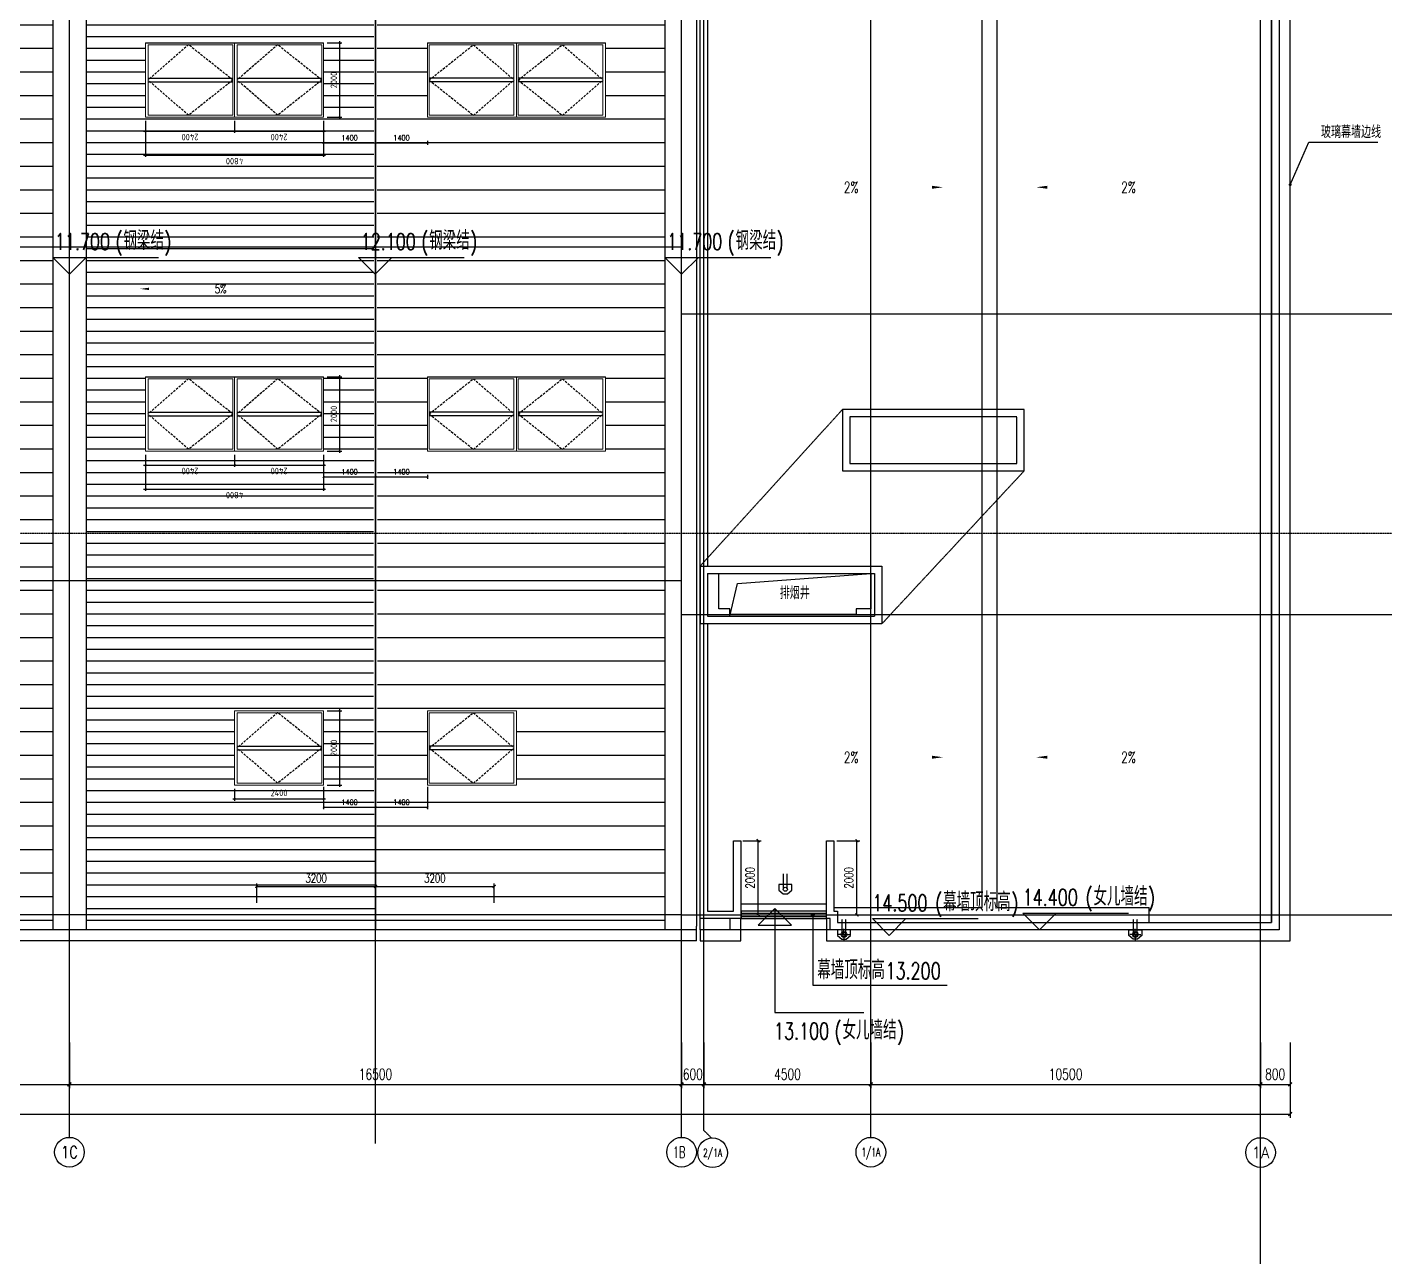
# Model space of a CAD drawing. Extents: x -954573 to 446329, y 489853 to 1226784.
# Drawn here: x 337907 to 374498, y 732606 to 765745 of the extents above; entities that cross this region are included whole.
import ezdxf
from ezdxf.enums import TextEntityAlignment as Align

# ---------------------------------------------------------------- set-up
doc = ezdxf.new("R2010")
doc.units = 0
doc.header["$LTSCALE"] = 10
doc.header["$MEASUREMENT"] = 0
for name, pattern in [('10平面$0$DOTE', [2.42, 2, -0.2, 0.02, -0.2]), ('10平面$0$HIDDEN', [9.525, 6.35, -3.175]), ('10平面$1$DASH', [0.35, 0.25, -0.1])]:
    doc.linetypes.add(name, pattern=pattern)
doc.layers.get('Defpoints').update_dxf_attribs({"color": 210})
for name, color, linetype in [('10平面$0$99平面图例外参|99平面图例外参|99平面图例外参|A-STAIR', 150, 'Continuous'), ('10平面$0$A-AXIS-D', 8, 'Continuous'), ('10平面$0$A-AXIS-DOTE', 8, '10平面$0$DOTE'), ('10平面$0$A-AXIS-DP', 8, 'Continuous'), ('10平面$0$A-AXIS-SYMB', 8, 'Continuous'), ('10平面$0$A-DRAIN', 8, 'Continuous'), ('10平面$0$A-HATCH-2', 8, 'Continuous'), ('10平面$0$A-LIN-V', 8, 'Continuous'), ('10平面$0$A-SFCE', 8, 'Continuous'), ('10平面$0$A-WINDOW', 8, 'Continuous'), ('10平面$0$A-防火门窗', 1, 'Continuous'), ('10平面$0$AS-WALL', 8, 'Continuous'), ('10平面$0$AS-结构边线层', 8, 'Continuous'), ('10平面$0$DIM_SYMB', 8, 'Continuous'), ('10平面$0$PUB_TEXT', 8, 'Continuous'), ('10平面$0$参考线', 8, 'Continuous'), ('10平面$0$外框', 1, '10平面$0$HIDDEN'), ('A-LIN-V', 9, 'Continuous')]:
    doc.layers.add(name, color=color, linetype=linetype)
doc.layers.add('10平面$0$成型线', color=3, linetype='Continuous', lineweight=18)
doc.styles.add('10平面$0$_TCH_AXIS', font='COMPLEX', dxfattribs={"bigfont": 'GBCBIG'})
doc.styles.add('10平面$0$_TCH_DIM', font='SIMPLEX', dxfattribs={"bigfont": 'GBCBIG'})
doc.styles.add('10平面$0$_TCH_DIM_T3', font='SIMPLEX', dxfattribs={"width": 0.705882, "bigfont": 'GBCBIG'})
doc.styles.add('10平面$0$A-STANDARD', font='SIMPLEX', dxfattribs={"bigfont": 'GBCBIG'})
doc.styles.add('10平面$0$Standard', font='gbenor.shx', dxfattribs={"bigfont": 'gbcbig.shx'})
doc.dimstyles.new('10平面$0$50', dxfattribs={"dimscale": 50, "dimtxt": 3.5, "dimasz": 1, "dimexe": 1, "dimexo": 2, "dimgap": 1.5, "dimtad": 1, "dimdec": 0, "dimzin": 12, "dimdsep": 46, "dimtxsty": '10平面$0$Standard', "dimblk": '10平面$0$_ArchTick', "dimcen": 0.1, "dimdle": 1, "dimclrd": 3, "dimclre": 3, "dimclrt": 7, "dimadec": 0, "dimazin": 0, "dimtfac": 1, "dimtdec": 0, "dimtix": 1, "dimtmove": 2, "dimatfit": 3, "dimfxl": 0, "dimtolj": 1, "dimtzin": 0, "dimarcsym": 0})
doc.dimstyles.new('10平面$0$_TCH_ARCH&&100', dxfattribs={"dimtxt": 297.5, "dimasz": 100, "dimexe": 100, "dimexo": 100, "dimgap": 126.25, "dimtad": 1, "dimdec": 0, "dimzin": 0, "dimdsep": 46, "dimtxsty": '10平面$0$_TCH_DIM_T3', "dimblk": '10平面$0$_ArchTick', "dimcen": 0.09, "dimclrt": 7, "dimazin": 2, "dimtfac": 1, "dimtdec": 0, "dimtix": 1, "dimtmove": 2, "dimatfit": 3, "dimfxl": 0, "dimtolj": 1, "dimtzin": 0, "dimarcsym": 0})
doc.dimstyles.new('10平面$0$_TCH_ARCH&&50', dxfattribs={"dimtxt": 148.75, "dimasz": 50, "dimexe": 50, "dimexo": 50, "dimgap": 63.125, "dimtad": 1, "dimdec": 0, "dimzin": 0, "dimdsep": 46, "dimtxsty": '10平面$0$_TCH_DIM_T3', "dimblk": '10平面$0$_ArchTick', "dimcen": 0.09, "dimclrt": 7, "dimazin": 2, "dimtfac": 1, "dimtdec": 0, "dimtix": 1, "dimtmove": 2, "dimatfit": 3, "dimfxl": 0, "dimtolj": 1, "dimtzin": 0, "dimarcsym": 0})
doc.dimstyles.new('10平面$0$_TCH_ARCH&&80', dxfattribs={"dimtxt": 238, "dimasz": 80, "dimexe": 80, "dimexo": 80, "dimgap": 101, "dimtad": 1, "dimdec": 0, "dimzin": 0, "dimdsep": 46, "dimtxsty": '10平面$0$_TCH_DIM_T3', "dimblk": '10平面$0$_ArchTick', "dimcen": 0.09, "dimclrt": 7, "dimazin": 2, "dimtfac": 1, "dimtdec": 0, "dimtix": 1, "dimtmove": 2, "dimatfit": 3, "dimfxl": 0, "dimtolj": 1, "dimtzin": 0, "dimarcsym": 0})
pattern_1 = [(180, (-500100, 0), (-6e-14, -635), [])]

# ---------------------------------------------------------------- blocks, each defined once
blk = doc.blocks.new('10平面$0$w43243')
at = {"layer": '10平面$0$A-AXIS-SYMB'}
for p, q in [((289546, 754300), (289096, 754750)), ((289096, 754750), (291946, 754750)), ((289546, 754300), (289996, 754750))]:
    blk.add_line(p, q, dxfattribs=at)
at = {"layer": '10平面$0$PUB_TEXT', "style": '10平面$0$_TCH_DIM', "width": 0.705882}
for s, height, p in [('11.700', 446.2, (289155, 754950)), ('(', 446, (290790, 754950)), (')', 446, (292106, 754950))]:
    blk.add_text(s, height=height, dxfattribs=at).set_placement(p)
at = {"layer": '10平面$0$PUB_TEXT', "style": '10平面$0$_TCH_DIM'}
blk.add_text('钢梁结', height=506.4, dxfattribs=at).set_placement((291000, 754950))
blk = doc.blocks.new('10平面$0$w4324333')
at = {"layer": '10平面$0$A-AXIS-SYMB'}
for p, q in [((297787, 754300), (297337, 754750)), ((297337, 754750), (300187, 754750)), ((297787, 754300), (298237, 754750))]:
    blk.add_line(p, q, dxfattribs=at)
at = {"layer": '10平面$0$PUB_TEXT', "style": '10平面$0$_TCH_DIM', "width": 0.705882}
for s, height, p in [('12.100', 446.2, (297397, 754950)), ('(', 446, (299032, 754950)), (')', 446, (300347, 754950))]:
    blk.add_text(s, height=height, dxfattribs=at).set_placement(p)
at = {"layer": '10平面$0$PUB_TEXT', "style": '10平面$0$_TCH_DIM'}
blk.add_text('钢梁结', height=506.4, dxfattribs=at).set_placement((299242, 754950))
blk = doc.blocks.new('10平面$0$_ArchTick')
at = {"color": 0, "linetype": 'ByBlock', "const_width": 0.4}
blk.add_lwpolyline([(-0.5, -0.5), (0.5, 0.5)], dxfattribs=at)
blk = doc.blocks.new('*D3237')
at = {"layer": '10平面$0$A-AXIS-DP', "color": 0, "lineweight": -2}
for p, q in [((-140374, 743820), (-139750, 743820)), ((-139830, 741820), (-139830, 743820)), ((-140374, 741820), (-139750, 741820))]:
    blk.add_line(p, q, dxfattribs=at)
at = {"layer": 'Defpoints', "color": 0}
for p in [(-140454, 743820), (-139830, 743820), (-140454, 741820)]:
    blk.add_point(p, dxfattribs=at)
at = {"layer": '10平面$0$A-AXIS-DP', "color": 0, "lineweight": -2, "xscale": 80, "yscale": 80, "zscale": 80}
for p, rotation in [((-139830, 743820), 90), ((-139830, 741820), 270)]:
    blk.add_blockref('10平面$0$_ArchTick', p, dxfattribs=dict(at, rotation=rotation))
at = {"layer": '10平面$0$A-AXIS-DP', "color": 7, "insert": (-140050, 742820), "char_height": 238, "attachment_point": 5, "rotation": 90, "style": '10平面$0$_TCH_DIM_T3'}
blk.add_mtext('\\A1;2000', dxfattribs=at)
blk = doc.blocks.new('*D3238')
at = {"layer": '10平面$0$A-AXIS-DP', "color": 0, "lineweight": -2}
for p, q in [((-142904, 743820), (-142410, 743820)), ((-142490, 741820), (-142490, 743820)), ((-142904, 741820), (-142410, 741820))]:
    blk.add_line(p, q, dxfattribs=at)
at = {"layer": 'Defpoints', "color": 0}
for p in [(-142984, 743820), (-142490, 743820), (-142984, 741820)]:
    blk.add_point(p, dxfattribs=at)
at = {"layer": '10平面$0$A-AXIS-DP', "color": 0, "lineweight": -2, "xscale": 80, "yscale": 80, "zscale": 80}
for p, rotation in [((-142490, 743820), 90), ((-142490, 741820), 270)]:
    blk.add_blockref('10平面$0$_ArchTick', p, dxfattribs=dict(at, rotation=rotation))
at = {"layer": '10平面$0$A-AXIS-DP', "color": 7, "insert": (-142710, 742820), "char_height": 238, "attachment_point": 5, "rotation": 90, "style": '10平面$0$_TCH_DIM_T3'}
blk.add_mtext('\\A1;2000', dxfattribs=at)
blk = doc.blocks.new('10平面$0$43243')
at = {"layer": '10平面$0$AS-结构边线层'}
for points in [[(371646, 818320), (371646, 782920), (371346, 782920), (371346, 774520), (371646, 774520), (371646, 741420), (359546, 741420), (359546, 741720), (359446, 741720), (359446, 741920), (357146, 741920), (357146, 741720), (356846, 741720), (356846, 741420), (356046, 741420), (356046, 741420), (356046, 832020)], [(356846, 749870), (357050, 750750), (360646, 751020)]]:
    blk.add_lwpolyline(points, dxfattribs=at)
blk.add_lwpolyline([(356546, 751020), (360646, 751020), (360646, 750070), (360646, 750070), (360246, 750070), (360246, 749920), (356846, 749920), (356846, 750070), (356546, 750070), (356546, 750070)], close=True, dxfattribs=at)
blk = doc.blocks.new('*D3461')
at = {"layer": 'Defpoints', "color": 3, "lineweight": -2}
for p, q in [((105313, -25069), (105313, -25459)), ((107313, -25069), (107313, -25459)), ((105263, -25409), (107363, -25409))]:
    blk.add_line(p, q, dxfattribs=at)
at = {"layer": 'Defpoints', "color": 0}
for p in [(105313, -24969), (107313, -24969), (107313, -25409)]:
    blk.add_point(p, dxfattribs=at)
at = {"layer": 'Defpoints', "color": 3, "lineweight": -2, "xscale": 50, "yscale": 50, "zscale": 50, "rotation": 180}
blk.add_blockref('10平面$0$_ArchTick', (105313, -25409), dxfattribs=at)
at = {"layer": 'Defpoints', "color": 3, "lineweight": -2, "xscale": 50, "yscale": 50, "zscale": 50}
blk.add_blockref('10平面$0$_ArchTick', (107313, -25409), dxfattribs=at)
at = {"layer": 'Defpoints', "color": 7, "insert": (106313, -25246), "char_height": 175, "attachment_point": 5, "style": '10平面$0$Standard'}
blk.add_mtext('\\A1;2000', dxfattribs=at)
blk = doc.blocks.new('*D3462')
at = {"layer": 'Defpoints', "color": 3, "lineweight": -2}
for p, q in [((105213, -22569), (104888, -22569)), ((104938, -22519), (104938, -25019)), ((105213, -24969), (104888, -24969))]:
    blk.add_line(p, q, dxfattribs=at)
at = {"layer": 'Defpoints', "color": 0}
for p in [(105313, -22569), (104938, -24969), (105313, -24969)]:
    blk.add_point(p, dxfattribs=at)
at = {"layer": 'Defpoints', "color": 3, "lineweight": -2, "xscale": 50, "yscale": 50, "zscale": 50}
for p, rotation in [((104938, -22569), 90), ((104938, -24969), 270)]:
    blk.add_blockref('10平面$0$_ArchTick', p, dxfattribs=dict(at, rotation=rotation))
at = {"layer": 'Defpoints', "color": 7, "insert": (104776, -23769), "char_height": 175, "attachment_point": 5, "rotation": 90, "style": '10平面$0$Standard'}
blk.add_mtext('\\A1;2400', dxfattribs=at)
blk = doc.blocks.new('*D3463')
at = {"layer": 'Defpoints', "color": 3, "lineweight": -2}
for p, q in [((104290, -20119), (104290, -25019)), ((105213, -20169), (104240, -20169)), ((105213, -24969), (104240, -24969))]:
    blk.add_line(p, q, dxfattribs=at)
at = {"layer": 'Defpoints', "color": 0}
for p in [(105313, -20169), (104290, -24969), (105313, -24969)]:
    blk.add_point(p, dxfattribs=at)
at = {"layer": 'Defpoints', "color": 3, "lineweight": -2, "xscale": 50, "yscale": 50, "zscale": 50}
for p, rotation in [((104290, -20169), 90), ((104290, -24969), 270)]:
    blk.add_blockref('10平面$0$_ArchTick', p, dxfattribs=dict(at, rotation=rotation))
at = {"layer": 'Defpoints', "color": 7, "insert": (104128, -22569), "char_height": 175, "attachment_point": 5, "rotation": 90, "style": '10平面$0$Standard'}
blk.add_mtext('\\A1;4800', dxfattribs=at)
blk = doc.blocks.new('*D3464')
at = {"layer": 'Defpoints', "color": 3, "lineweight": -2}
for p, q in [((104938, -20119), (104938, -22619)), ((105213, -20169), (104888, -20169)), ((105213, -22569), (104888, -22569))]:
    blk.add_line(p, q, dxfattribs=at)
at = {"layer": 'Defpoints', "color": 0}
for p in [(105313, -20169), (104938, -22569), (105313, -22569)]:
    blk.add_point(p, dxfattribs=at)
at = {"layer": 'Defpoints', "color": 3, "lineweight": -2, "xscale": 50, "yscale": 50, "zscale": 50}
for p, rotation in [((104938, -20169), 90), ((104938, -22569), 270)]:
    blk.add_blockref('10平面$0$_ArchTick', p, dxfattribs=dict(at, rotation=rotation))
at = {"layer": 'Defpoints', "color": 7, "insert": (104776, -21369), "char_height": 175, "attachment_point": 5, "rotation": 90, "style": '10平面$0$Standard'}
blk.add_mtext('\\A1;2400', dxfattribs=at)
blk = doc.blocks.new('*D3469')
at = {"layer": '10平面$0$A-WINDOW', "color": 0, "lineweight": -2}
for p, q in [((368233, 714320), (368340, 714320)), ((368290, 712920), (368290, 714320)), ((368233, 712920), (368340, 712920))]:
    blk.add_line(p, q, dxfattribs=at)
at = {"layer": 'Defpoints', "color": 0}
for p in [(368183, 714320), (368290, 714320), (368183, 712920)]:
    blk.add_point(p, dxfattribs=at)
at = {"layer": '10平面$0$A-WINDOW', "color": 0, "lineweight": -2, "xscale": 50, "yscale": 50, "zscale": 50}
for p, rotation in [((368290, 714320), 90), ((368290, 712920), 270)]:
    blk.add_blockref('10平面$0$_ArchTick', p, dxfattribs=dict(at, rotation=rotation))
at = {"layer": '10平面$0$A-WINDOW', "color": 7, "insert": (368153, 713620), "char_height": 148.8, "attachment_point": 5, "rotation": 90, "style": '10平面$0$_TCH_DIM_T3'}
blk.add_mtext('\\A1;1400', dxfattribs=at)
blk = doc.blocks.new('*D3470')
at = {"layer": '10平面$0$A-WINDOW', "color": 0, "lineweight": -2}
for p, q in [((368233, 715720), (368340, 715720)), ((368290, 714320), (368290, 715720)), ((368233, 714320), (368340, 714320))]:
    blk.add_line(p, q, dxfattribs=at)
at = {"layer": 'Defpoints', "color": 0}
for p in [(368183, 715720), (368290, 715720), (368183, 714320)]:
    blk.add_point(p, dxfattribs=at)
at = {"layer": '10平面$0$A-WINDOW', "color": 0, "lineweight": -2, "xscale": 50, "yscale": 50, "zscale": 50}
for p, rotation in [((368290, 715720), 90), ((368290, 714320), 270)]:
    blk.add_blockref('10平面$0$_ArchTick', p, dxfattribs=dict(at, rotation=rotation))
at = {"layer": '10平面$0$A-WINDOW', "color": 7, "insert": (368153, 715020), "char_height": 148.8, "attachment_point": 5, "rotation": 90, "style": '10平面$0$_TCH_DIM_T3'}
blk.add_mtext('\\A1;1400', dxfattribs=at)
blk = doc.blocks.new('*D3466')
at = {"layer": 'Defpoints', "color": 3, "lineweight": -2}
for p, q in [((279996, 747320), (280385, 747320)), ((280335, 745270), (280335, 747370)), ((279996, 745320), (280385, 745320))]:
    blk.add_line(p, q, dxfattribs=at)
at = {"layer": 'Defpoints', "color": 0}
for p in [(279896, 747320), (280335, 747320), (279896, 745320)]:
    blk.add_point(p, dxfattribs=at)
at = {"layer": 'Defpoints', "color": 3, "lineweight": -2, "xscale": 50, "yscale": 50, "zscale": 50}
for p, rotation in [((280335, 747320), 90), ((280335, 745320), 270)]:
    blk.add_blockref('10平面$0$_ArchTick', p, dxfattribs=dict(at, rotation=rotation))
at = {"layer": 'Defpoints', "color": 7, "insert": (280173, 746320), "char_height": 175, "attachment_point": 5, "rotation": 90, "style": '10平面$0$Standard'}
blk.add_mtext('\\A1;2000', dxfattribs=at)
blk = doc.blocks.new('*D3467')
at = {"layer": 'Defpoints', "color": 3, "lineweight": -2}
for p, q in [((277496, 745220), (277496, 744895)), ((279896, 745220), (279896, 744895)), ((277446, 744945), (279946, 744945))]:
    blk.add_line(p, q, dxfattribs=at)
at = {"layer": 'Defpoints', "color": 0}
for p in [(277496, 745320), (279896, 745320), (279896, 744945)]:
    blk.add_point(p, dxfattribs=at)
at = {"layer": 'Defpoints', "color": 3, "lineweight": -2, "xscale": 50, "yscale": 50, "zscale": 50, "rotation": 180}
blk.add_blockref('10平面$0$_ArchTick', (277496, 744945), dxfattribs=at)
at = {"layer": 'Defpoints', "color": 3, "lineweight": -2, "xscale": 50, "yscale": 50, "zscale": 50}
blk.add_blockref('10平面$0$_ArchTick', (279896, 744945), dxfattribs=at)
at = {"layer": 'Defpoints', "color": 7, "insert": (278696, 745108), "char_height": 175, "attachment_point": 5, "style": '10平面$0$Standard'}
blk.add_mtext('\\A1;2400', dxfattribs=at)
blk = doc.blocks.new('*D3473')
at = {"layer": '10平面$0$A-WINDOW', "color": 0, "lineweight": -2}
for p, q in [((296396, 826270), (296396, 825670)), ((297796, 826270), (297796, 825670)), ((296396, 825720), (297796, 825720))]:
    blk.add_line(p, q, dxfattribs=at)
at = {"layer": 'Defpoints', "color": 0}
for p in [(296396, 826320), (297796, 826320), (297796, 825720)]:
    blk.add_point(p, dxfattribs=at)
at = {"layer": '10平面$0$A-WINDOW', "color": 0, "lineweight": -2, "xscale": 50, "yscale": 50, "zscale": 50, "rotation": 180}
blk.add_blockref('10平面$0$_ArchTick', (296396, 825720), dxfattribs=at)
at = {"layer": '10平面$0$A-WINDOW', "color": 0, "lineweight": -2, "xscale": 50, "yscale": 50, "zscale": 50}
blk.add_blockref('10平面$0$_ArchTick', (297796, 825720), dxfattribs=at)
at = {"layer": '10平面$0$A-WINDOW', "color": 7, "insert": (297096, 825858), "char_height": 148.8, "attachment_point": 5, "style": '10平面$0$_TCH_DIM_T3'}
blk.add_mtext('\\A1;1400', dxfattribs=at)
blk = doc.blocks.new('*D3474')
at = {"layer": '10平面$0$A-WINDOW', "color": 0, "lineweight": -2}
for p, q in [((297796, 826270), (297796, 825670)), ((299196, 826270), (299196, 825670)), ((297796, 825720), (299196, 825720))]:
    blk.add_line(p, q, dxfattribs=at)
at = {"layer": 'Defpoints', "color": 0}
for p in [(297796, 826320), (299196, 826320), (299196, 825720)]:
    blk.add_point(p, dxfattribs=at)
at = {"layer": '10平面$0$A-WINDOW', "color": 0, "lineweight": -2, "xscale": 50, "yscale": 50, "zscale": 50, "rotation": 180}
blk.add_blockref('10平面$0$_ArchTick', (297796, 825720), dxfattribs=at)
at = {"layer": '10平面$0$A-WINDOW', "color": 0, "lineweight": -2, "xscale": 50, "yscale": 50, "zscale": 50}
blk.add_blockref('10平面$0$_ArchTick', (299196, 825720), dxfattribs=at)
at = {"layer": '10平面$0$A-WINDOW', "color": 7, "insert": (298496, 825858), "char_height": 148.8, "attachment_point": 5, "style": '10平面$0$_TCH_DIM_T3'}
blk.add_mtext('\\A1;1400', dxfattribs=at)
blk = doc.blocks.new('*D3055')
at = {"layer": '10平面$0$A-AXIS-D', "color": 0, "lineweight": -2}
for p, q in [((43282, -66440), (43282, -67667)), ((59782, -66440), (59782, -67667)), ((43282, -67567), (59782, -67567))]:
    blk.add_line(p, q, dxfattribs=at)
at = {"layer": 'Defpoints', "color": 0}
for p in [(43282, -66340), (59782, -66340), (59782, -67567)]:
    blk.add_point(p, dxfattribs=at)
at = {"layer": '10平面$0$A-AXIS-D', "color": 0, "lineweight": -2, "xscale": 100, "yscale": 100, "zscale": 100, "rotation": 180}
blk.add_blockref('10平面$0$_ArchTick', (43282, -67567), dxfattribs=at)
at = {"layer": '10平面$0$A-AXIS-D', "color": 0, "lineweight": -2, "xscale": 100, "yscale": 100, "zscale": 100}
blk.add_blockref('10平面$0$_ArchTick', (59782, -67567), dxfattribs=at)
at = {"layer": '10平面$0$A-AXIS-D', "color": 7, "insert": (51532, -67292), "char_height": 297.5, "attachment_point": 5, "style": '10平面$0$_TCH_DIM_T3'}
blk.add_mtext('\\A1;16500', dxfattribs=at)
blk = doc.blocks.new('*D3056')
at = {"layer": '10平面$0$A-AXIS-D', "color": 0, "lineweight": -2}
for p, q in [((59782, -66440), (59782, -67667)), ((76282, -66440), (76282, -67667)), ((59782, -67567), (76282, -67567))]:
    blk.add_line(p, q, dxfattribs=at)
at = {"layer": 'Defpoints', "color": 0}
for p in [(59782, -66340), (76282, -66340), (76282, -67567)]:
    blk.add_point(p, dxfattribs=at)
at = {"layer": '10平面$0$A-AXIS-D', "color": 0, "lineweight": -2, "xscale": 100, "yscale": 100, "zscale": 100, "rotation": 180}
blk.add_blockref('10平面$0$_ArchTick', (59782, -67567), dxfattribs=at)
at = {"layer": '10平面$0$A-AXIS-D', "color": 0, "lineweight": -2, "xscale": 100, "yscale": 100, "zscale": 100}
blk.add_blockref('10平面$0$_ArchTick', (76282, -67567), dxfattribs=at)
at = {"layer": '10平面$0$A-AXIS-D', "color": 7, "insert": (68032, -67292), "char_height": 297.5, "attachment_point": 5, "style": '10平面$0$_TCH_DIM_T3'}
blk.add_mtext('\\A1;16500', dxfattribs=at)
blk = doc.blocks.new('*D3057')
at = {"layer": '10平面$0$A-AXIS-D', "color": 0, "lineweight": -2}
for p, q in [((76282, -66440), (76282, -67667)), ((76882, -66440), (76882, -67667)), ((76282, -67567), (76882, -67567))]:
    blk.add_line(p, q, dxfattribs=at)
at = {"layer": 'Defpoints', "color": 0}
for p in [(76282, -66340), (76882, -66340), (76882, -67567)]:
    blk.add_point(p, dxfattribs=at)
at = {"layer": '10平面$0$A-AXIS-D', "color": 0, "lineweight": -2, "xscale": 100, "yscale": 100, "zscale": 100, "rotation": 180}
blk.add_blockref('10平面$0$_ArchTick', (76282, -67567), dxfattribs=at)
at = {"layer": '10平面$0$A-AXIS-D', "color": 0, "lineweight": -2, "xscale": 100, "yscale": 100, "zscale": 100}
blk.add_blockref('10平面$0$_ArchTick', (76882, -67567), dxfattribs=at)
at = {"layer": '10平面$0$A-AXIS-D', "color": 7, "insert": (76582, -67292), "char_height": 297.5, "attachment_point": 5, "style": '10平面$0$_TCH_DIM_T3'}
blk.add_mtext('\\A1;600', dxfattribs=at)
blk = doc.blocks.new('*D3058')
at = {"layer": '10平面$0$A-AXIS-D', "color": 0, "lineweight": -2}
for p, q in [((76882, -66440), (76882, -67667)), ((81382, -66440), (81382, -67667)), ((76882, -67567), (81382, -67567))]:
    blk.add_line(p, q, dxfattribs=at)
at = {"layer": 'Defpoints', "color": 0}
for p in [(76882, -66340), (81382, -66340), (81382, -67567)]:
    blk.add_point(p, dxfattribs=at)
at = {"layer": '10平面$0$A-AXIS-D', "color": 0, "lineweight": -2, "xscale": 100, "yscale": 100, "zscale": 100, "rotation": 180}
blk.add_blockref('10平面$0$_ArchTick', (76882, -67567), dxfattribs=at)
at = {"layer": '10平面$0$A-AXIS-D', "color": 0, "lineweight": -2, "xscale": 100, "yscale": 100, "zscale": 100}
blk.add_blockref('10平面$0$_ArchTick', (81382, -67567), dxfattribs=at)
at = {"layer": '10平面$0$A-AXIS-D', "color": 7, "insert": (79132, -67292), "char_height": 297.5, "attachment_point": 5, "style": '10平面$0$_TCH_DIM_T3'}
blk.add_mtext('\\A1;4500', dxfattribs=at)
blk = doc.blocks.new('*D3059')
at = {"layer": '10平面$0$A-AXIS-D', "color": 0, "lineweight": -2}
for p, q in [((81382, -66440), (81382, -67667)), ((91882, -66440), (91882, -67667)), ((81382, -67567), (91882, -67567))]:
    blk.add_line(p, q, dxfattribs=at)
at = {"layer": 'Defpoints', "color": 0}
for p in [(81382, -66340), (91882, -66340), (91882, -67567)]:
    blk.add_point(p, dxfattribs=at)
at = {"layer": '10平面$0$A-AXIS-D', "color": 0, "lineweight": -2, "xscale": 100, "yscale": 100, "zscale": 100, "rotation": 180}
blk.add_blockref('10平面$0$_ArchTick', (81382, -67567), dxfattribs=at)
at = {"layer": '10平面$0$A-AXIS-D', "color": 0, "lineweight": -2, "xscale": 100, "yscale": 100, "zscale": 100}
blk.add_blockref('10平面$0$_ArchTick', (91882, -67567), dxfattribs=at)
at = {"layer": '10平面$0$A-AXIS-D', "color": 7, "insert": (86632, -67292), "char_height": 297.5, "attachment_point": 5, "style": '10平面$0$_TCH_DIM_T3'}
blk.add_mtext('\\A1;10500', dxfattribs=at)
blk = doc.blocks.new('*D3060')
at = {"layer": '10平面$0$A-AXIS-D', "color": 0, "lineweight": -2}
for p, q in [((91882, -66440), (91882, -67667)), ((92682, -66440), (92682, -67667)), ((91882, -67567), (92682, -67567))]:
    blk.add_line(p, q, dxfattribs=at)
at = {"layer": 'Defpoints', "color": 0}
for p in [(91882, -66340), (92682, -66340), (92682, -67567)]:
    blk.add_point(p, dxfattribs=at)
at = {"layer": '10平面$0$A-AXIS-D', "color": 0, "lineweight": -2, "xscale": 100, "yscale": 100, "zscale": 100, "rotation": 180}
blk.add_blockref('10平面$0$_ArchTick', (91882, -67567), dxfattribs=at)
at = {"layer": '10平面$0$A-AXIS-D', "color": 0, "lineweight": -2, "xscale": 100, "yscale": 100, "zscale": 100}
blk.add_blockref('10平面$0$_ArchTick', (92682, -67567), dxfattribs=at)
at = {"layer": '10平面$0$A-AXIS-D', "color": 7, "insert": (92282, -67292), "char_height": 297.5, "attachment_point": 5, "style": '10平面$0$_TCH_DIM_T3'}
blk.add_mtext('\\A1;800', dxfattribs=at)
blk = doc.blocks.new('*D3061')
at = {"layer": '10平面$0$A-AXIS-D', "color": 0, "lineweight": -2}
for p, q in [((-33818, -66540), (-33818, -68467)), ((92682, -66540), (92682, -68467)), ((-33818, -68367), (92682, -68367))]:
    blk.add_line(p, q, dxfattribs=at)
at = {"layer": 'Defpoints', "color": 0}
for p in [(-33818, -66440), (92682, -66440), (92682, -68367)]:
    blk.add_point(p, dxfattribs=at)
at = {"layer": '10平面$0$A-AXIS-D', "color": 0, "lineweight": -2, "xscale": 100, "yscale": 100, "zscale": 100, "rotation": 180}
blk.add_blockref('10平面$0$_ArchTick', (-33818, -68367), dxfattribs=at)
at = {"layer": '10平面$0$A-AXIS-D', "color": 0, "lineweight": -2, "xscale": 100, "yscale": 100, "zscale": 100}
blk.add_blockref('10平面$0$_ArchTick', (92682, -68367), dxfattribs=at)
at = {"layer": '10平面$0$A-AXIS-D', "color": 7, "insert": (29432, -68092), "char_height": 297.5, "attachment_point": 5, "style": '10平面$0$_TCH_DIM_T3'}
blk.add_mtext('\\A1;126500', dxfattribs=at)
blk = doc.blocks.new('*D3178')
at = {"layer": '10平面$0$A-AXIS-DP', "color": 0, "lineweight": -2}
for p, q in [((68032, -62670), (68032, -62150)), ((71232, -62670), (71232, -62150)), ((68032, -62230), (71232, -62230))]:
    blk.add_line(p, q, dxfattribs=at)
at = {"layer": 'Defpoints', "color": 0}
for p in [(71232, -62230), (68032, -62750), (71232, -62750)]:
    blk.add_point(p, dxfattribs=at)
at = {"layer": '10平面$0$A-AXIS-DP', "color": 0, "lineweight": -2, "xscale": 80, "yscale": 80, "zscale": 80, "rotation": 180}
blk.add_blockref('10平面$0$_ArchTick', (68032, -62230), dxfattribs=at)
at = {"layer": '10平面$0$A-AXIS-DP', "color": 0, "lineweight": -2, "xscale": 80, "yscale": 80, "zscale": 80}
blk.add_blockref('10平面$0$_ArchTick', (71232, -62230), dxfattribs=at)
at = {"layer": '10平面$0$A-AXIS-DP', "color": 7, "insert": (69632, -62010), "char_height": 238, "attachment_point": 5, "style": '10平面$0$_TCH_DIM_T3'}
blk.add_mtext('\\A1;3200', dxfattribs=at)
blk = doc.blocks.new('*D3179')
at = {"layer": '10平面$0$A-AXIS-DP', "color": 0, "lineweight": -2}
for p, q in [((64832, -62670), (64832, -62150)), ((68032, -62670), (68032, -62150)), ((64832, -62230), (68032, -62230))]:
    blk.add_line(p, q, dxfattribs=at)
at = {"layer": 'Defpoints', "color": 0}
for p in [(68032, -62230), (64832, -62750), (68032, -62750)]:
    blk.add_point(p, dxfattribs=at)
at = {"layer": '10平面$0$A-AXIS-DP', "color": 0, "lineweight": -2, "xscale": 80, "yscale": 80, "zscale": 80, "rotation": 180}
blk.add_blockref('10平面$0$_ArchTick', (64832, -62230), dxfattribs=at)
at = {"layer": '10平面$0$A-AXIS-DP', "color": 0, "lineweight": -2, "xscale": 80, "yscale": 80, "zscale": 80}
blk.add_blockref('10平面$0$_ArchTick', (68032, -62230), dxfattribs=at)
at = {"layer": '10平面$0$A-AXIS-DP', "color": 7, "insert": (66432, -62010), "char_height": 238, "attachment_point": 5, "style": '10平面$0$_TCH_DIM_T3'}
blk.add_mtext('\\A1;3200', dxfattribs=at)
blk = doc.blocks.new('10平面$0$A$C3AB27A69')
at = {"layer": '10平面$0$A-DRAIN', "linetype": '10平面$1$DASH', "ltscale": 0.1}
for points in [[(-50, -20), (-50, 390)], [(50, -20), (50, 390)]]:
    blk.add_lwpolyline(points, dxfattribs=at)
at = {"layer": '10平面$0$A-DRAIN'}
blk.add_lwpolyline([(175, -57), (175, 100), (-175, 100), (-175, -57), (-59, -150), (59, -150)], close=True, dxfattribs=at)
blk.add_circle((1, -27), 55, dxfattribs=at)
blk = doc.blocks.new('10平面$0$A$C78062F8E')
at = {"layer": '10平面$0$A-DRAIN'}
for points in [[(0, 0), (-109, 0)], [(0, 0), (0, 109)], [(0, 0), (109, 0)], [(0, 0), (0, -109)]]:
    blk.add_lwpolyline(points, dxfattribs=at)
blk.add_circle((0, 0), 55, dxfattribs=at)
blk = doc.blocks.new('10平面$0$43243243')
at = {"layer": '10平面$0$A-DRAIN'}
for p, q in [((364046, 742020), (364046, 830520)), ((363646, 742020), (363646, 786570)), ((359646, 742020), (363646, 742020)), ((364046, 742020), (368146, 742020)), ((368146, 741620), (368146, 742020))]:
    blk.add_line(p, q, dxfattribs=at)
at = {"layer": '10平面$0$A-SFCE'}
blk.add_lwpolyline([(371646, 741420), (356046, 741420), (356046, 832020), (371646, 832020)], close=True, dxfattribs=at)
at = {"layer": '10平面$0$99平面图例外参|99平面图例外参|99平面图例外参|A-STAIR', "xscale": 1.363636363636364, "yscale": 1.363636363636364, "zscale": 1.363636363636364}
for p in [(359921, 741293), (367773, 741293)]:
    blk.add_blockref('10平面$0$A$C78062F8E', p, dxfattribs=at)
at = {"layer": '10平面$0$A-DRAIN'}
blk.add_blockref('10平面$0$A$C3AB27A69', (359919, 741320), dxfattribs=at)
at = {"layer": '10平面$0$A-DRAIN', "xscale": -1}
blk.add_blockref('10平面$0$A$C3AB27A69', (367773, 741320), dxfattribs=at)
blk = doc.blocks.new('10平面$0$rrrrrrrrrrrrrrrrrrrrr')
at = {"layer": '10平面$0$A-HATCH-2'}
h = blk.add_hatch(dxfattribs=at)
h.set_pattern_fill('ANSI31', color=256, scale=400, angle=135)
h.set_pattern_definition(pattern_1)
h.paths.add_polyline_path([(-161504.2, 832220), (-169304.2, 832220), (-169304.2, 830430), (-169249.4, 746374.3), (-169304.2, 741420), (-161504.2, 741420)])
h = blk.add_hatch(dxfattribs=at)
h.set_pattern_fill('ANSI31', color=256, scale=200, angle=135)
h.set_pattern_definition([(180, (-500100, 0), (-3e-14, -317.5), [])])
h.paths.add_polyline_path([(-160604.2, 832220), (-152804.2, 832220), (-152804.2, 830430), (-152859, 746374.3), (-152804.2, 741420), (-160604.2, 741420)])
h = blk.add_hatch(dxfattribs=at)
h.set_pattern_fill('ANSI31', color=256, scale=400, angle=135)
h.set_pattern_definition(pattern_1)
h.paths.add_polyline_path([(-145004.2, 832220), (-152804.2, 832220), (-152804.2, 830430), (-152749.4, 746374.3), (-152804.2, 741420), (-145004.2, 741420)])
at = {"layer": '10平面$0$A-AXIS-DOTE'}
for p, q in [((-144054.2, 751220), (-140220, 755440)), ((-139154.2, 749670), (-135320, 753790))]:
    blk.add_line(p, q, dxfattribs=at)
at = {"layer": '10平面$0$A-AXIS-SYMB'}
for p, q in [((-128154.2, 761500), (-127650, 762650)), ((-127650, 762650), (-125787.5, 762650)), ((-142040, 741990), (-142490, 741540)), ((-142040, 741990), (-141590, 741540)), ((-142040, 741990), (-142040, 739190)), ((-141020, 741820), (-141020, 739930)), ((-138962.6, 741270), (-139412.6, 741720)), ((-139412.6, 741720), (-136562.6, 741720)), ((-138962.6, 741270), (-138512.6, 741720)), ((-134910, 741420), (-135360, 741870)), ((-135360, 741870), (-132510, 741870)), ((-134910, 741420), (-134460, 741870)), ((-142490, 741540), (-141590, 741540)), ((-141020, 739930), (-137400, 739930)), ((-142040, 739190), (-139640, 739190))]:
    blk.add_line(p, q, dxfattribs=at)
for points, const_width in [([(-128162.2, 761481.7, 1), (-128146.2, 761518.3, 1)], 40), ([(-141020, 741850, 1), (-141020, 741790, 1)], 60)]:
    blk.add_lwpolyline(points, format="xyb", close=True, dxfattribs=dict(at, const_width=const_width))
blk.add_lwpolyline([(-157220, 758691.6, 0, 0, 0), (-159150, 758691.6, 0, 64, 0), (-158910, 758691.6, 0, 0, 0)], format="xyseb", dxfattribs=at)
at = {"layer": '10平面$0$A-DRAIN'}
blk.add_lwpolyline([(-144054.2, 741120), (-142954.2, 741120), (-142954.2, 741720), (-140654.2, 741720), (-140654.2, 741120), (-128154.2, 741120), (-128154.2, 832520), (-140654.2, 832520), (-140654.2, 831920), (-142954.2, 831920), (-142954.2, 832520), (-144054.2, 832520)], dxfattribs=at)
at = {"layer": '10平面$0$A-LIN-V'}
for p, q in [((-144054.2, 741420), (-144054.2, 741720)), ((-143254.2, 741720), (-143254.2, 741420)), ((-143254.2, 741420), (-144054.2, 741420))]:
    blk.add_line(p, q, dxfattribs=at)
for points in [[(-161504.2, 832220), (-161504.2, 741420)], [(-160604.2, 832220), (-160604.2, 741420)], [(-145004.2, 832220), (-145004.2, 741420)]]:
    blk.add_lwpolyline(points, dxfattribs=at)
at = {"layer": '10平面$0$A-SFCE'}
for p, q in [((-152804.2, 832220), (-152804.2, 741420)), ((-143254.2, 741720), (-144054.2, 741720)), ((-144154.2, 741120), (-144154.2, 741520))]:
    blk.add_line(p, q, dxfattribs=at)
for points in [[(-144154.2, 832220), (-144154.2, 741520)], [(-136854.2, 832020), (-140154.2, 832020), (-140154.2, 831720), (-140454.2, 831720), (-140454.2, 829820), (-140654.2, 829820), (-140654.2, 831920), (-140354.2, 831920), (-140354.2, 832220), (-128454.2, 832220), (-128454.2, 821020), (-128754.2, 821020), (-128754.2, 818320), (-128454.2, 818320), (-128454.2, 782920), (-128754.2, 782920), (-128754.2, 774520), (-128454.2, 774520), (-128454.2, 741420), (-140554.2, 741420), (-140554.2, 741720), (-140654.2, 741720), (-140654.2, 741920), (-142940, 741920)], [(-143854.2, 749670), (-143854.2, 741920), (-143454.2, 741920), (-143454.2, 741920), (-143154.2, 741920), (-143154.2, 743820), (-142954.2, 743820), (-142954.2, 741720), (-143254.2, 741720), (-143254.2, 741720), (-144054.2, 741720), (-144054.2, 832020), (-143454.2, 832020), (-143454.2, 831920), (-142954.2, 831920), (-142954.2, 829820), (-143154.2, 829820), (-143154.2, 831720), (-143454.2, 831720), (-143454.2, 831720), (-143854.2, 831720), (-143854.2, 792620)], [(-140654.2, 741920), (-140654.2, 743820), (-140454.2, 743820), (-140454.2, 741920), (-140354.2, 741920), (-140354.2, 741620), (-128654.2, 741620), (-128654.2, 774320), (-129054.2, 774320), (-129054.2, 783120), (-128654.2, 783120), (-128654.2, 818120), (-129054.2, 818120), (-129054.2, 821220), (-128654.2, 821220), (-128654.2, 832020), (-135654.2, 832020)], [(-143854.2, 791020), (-143854.2, 751220)], [(-144154.1, 741120), (-254654.1, 741120), (-254654.1, 757820)], [(-144154.1, 741420), (-254354.1, 741420), (-254354.1, 757520)], [(-143154.2, 742020), (-143154.2, 742120)], [(-142954.2, 742120), (-140654.2, 742120)]]:
    blk.add_lwpolyline(points, dxfattribs=at)
blk.add_lwpolyline([(-140220, 753790), (-135320, 753790), (-135320, 755440), (-140220, 755440)], close=True, dxfattribs=at)
at = {"layer": '10平面$0$A-SFCE', "linetype": '10平面$1$DASH'}
blk.add_lwpolyline([(-140020, 753990), (-135520, 753990), (-135520, 755240), (-140020, 755240)], close=True, dxfattribs=at)
at = {"layer": '10平面$0$A-WINDOW'}
for p, q in [((-140654.2, 741920), (-142954.2, 741920)), ((-140654.2, 741860), (-142954.2, 741860)), ((-142954.2, 741780), (-140654.2, 741780)), ((-142954.2, 741720), (-140654.2, 741720)), ((-144054.2, 741420), (-144054.2, 741120))]:
    blk.add_line(p, q, dxfattribs=at)
at = {"layer": '10平面$0$AS-WALL'}
for p, q in [((-144054.2, 751220), (-139154.2, 751220)), ((-144054.2, 751220), (-144054.2, 749670)), ((-143854.2, 751020), (-139354.2, 751020)), ((-143854.2, 751020), (-143854.2, 749870)), ((-139354.2, 751020), (-139354.2, 749870)), ((-139154.2, 751220), (-139154.2, 749670)), ((-143854.2, 749870), (-139354.2, 749870)), ((-144054.2, 749670), (-139154.2, 749670))]:
    blk.add_line(p, q, dxfattribs=at)
at = {"layer": '10平面$0$A-WINDOW'}
for name, p in [('10平面$0$w43243', (-450600, 4791.6)), ('10平面$0$w4324333', (-450600, 4791.6)), ('10平面$0$w43243', (-434100, 4791.6))]:
    blk.add_blockref(name, p, dxfattribs=at)
at = {"layer": '10平面$0$PUB_TEXT', "style": '10平面$0$_TCH_DIM'}
for s, height, p in [('玻璃幕墙边线', 337.59, (-127322.3, 762755)), ('幕墙顶标高', 506.38, (-137508.4, 741920)), ('女儿墙结', 506.38, (-133455.8, 742070)), ('幕墙顶标高', 506.38, (-140900.6, 740087.5)), ('女儿墙结', 506.38, (-140220, 738465))]:
    blk.add_text(s, height=height, dxfattribs=at).set_placement(p)
at = {"layer": '10平面$0$PUB_TEXT', "style": '10平面$0$_TCH_DIM', "width": 0.705882}
for s, height, p in [('5%', 238, (-157136, 758572.6)), ('(', 446.2, (-137718.4, 741920)), (')', 446.2, (-135665.3, 741920)), ('14.400', 446.25, (-135360.8, 742070)), ('(', 446.2, (-133665.8, 742070)), (')', 446.2, (-131981.3, 742070)), ('14.500', 446.25, (-139413.4, 741920)), ('13.200', 446.25, (-139057.5, 740087.5)), ('13.100', 446.25, (-142065, 738465)), ('(', 446.2, (-140430, 738465)), (')', 446.2, (-138745.5, 738465))]:
    blk.add_text(s, height=height, dxfattribs=at).set_placement(p)
at = {"layer": '10平面$0$A-AXIS-DP'}
for p1, p2, distance, picture, middle in [((-142984.2, 741820), (-142984.2, 743820), -494.2, '*D3238', (-142710, 742820)), ((-140454.2, 741820), (-140454.2, 743820), -624.2, '*D3237', (-140050, 742820))]:
    dim = blk.add_aligned_dim(p1=p1, p2=p2, distance=distance, dimstyle='10平面$0$_TCH_ARCH&&80', dxfattribs=at)
    dim.commit()
    dim.dimension.update_dxf_attribs({"geometry": picture, "text_midpoint": middle})
blk = doc.blocks.new('10平面$0$tc')
blk.add_wipeout([(105308.2, -20169.2), (105308.2, -24969.2), (107308.2, -24969.2), (107308.1, -20169.2)]).dxf.layer = '10平面$0$参考线'
at = {"color": 2}
for p, q in [((106262.8, -20239.2), (106262.8, -22524.2)), ((106363.6, -20239.2), (106363.6, -22524.2)), ((106262.8, -22639.2), (106262.8, -24924.2)), ((106363.6, -22639.2), (106363.6, -24924.2))]:
    blk.add_line(p, q, dxfattribs=at)
at = {"layer": '10平面$0$外框'}
for points in [[(106313.2, -22524.2), (105363.2, -21331.7), (106313.2, -20239.2)], [(106313.2, -22524.2), (107263.2, -21331.7), (106313.2, -20239.2)], [(106313.2, -24924.2), (105363.2, -23731.7), (106313.2, -22639.2)], [(106313.2, -24924.2), (107263.2, -23731.7), (106313.2, -22639.2)]]:
    blk.add_lwpolyline(points, dxfattribs=at)
at = {"layer": '10平面$0$成型线'}
for p, q in [((105313.2, -22569.2), (107313.2, -22569.2)), ((105313.2, -24969.2), (107313.2, -24969.2))]:
    blk.add_line(p, q, dxfattribs=at)
for points in [[(105313.2, -22569.2), (105313.2, -20169.2), (107313.2, -20169.2), (107313.2, -22569.2)], [(105313.2, -24969.2), (105313.2, -22569.2), (107313.2, -22569.2), (107313.2, -24969.2)]]:
    blk.add_lwpolyline(points, dxfattribs=at)
for points in [[(105363.2, -22524.2), (107263.2, -22524.2), (107263.2, -20239.2), (105363.2, -20239.2)], [(105363.2, -24924.2), (107263.2, -24924.2), (107263.2, -22639.2), (105363.2, -22639.2)]]:
    blk.add_lwpolyline(points, close=True, dxfattribs=at)
at = {"layer": 'Defpoints'}
for p1, p2, distance, picture, middle in [((105313.2, -20169.2), (105313.2, -24969.2), -1023.2, '*D3463', (104127.5, -22569.2)), ((105313.2, -20169.2), (105313.2, -22569.2), -374.7, '*D3464', (104776, -21369.2)), ((105313.2, -22569.2), (105313.2, -24969.2), -374.7, '*D3462', (104776, -23769.2)), ((105313.2, -24969.2), (107313.2, -24969.2), -439.5, '*D3461', (106313.2, -25246.3))]:
    dim = blk.add_aligned_dim(p1=p1, p2=p2, distance=distance, dimstyle='10平面$0$50', dxfattribs=at)
    dim.commit()
    dim.dimension.update_dxf_attribs({"geometry": picture, "text_midpoint": middle})
blk = doc.blocks.new('10平面$0$423432432222')
at = {"xscale": -1}
blk.add_blockref('10平面$0$tc', (472909.1, 740689.2), dxfattribs=at)
at = {"rotation": 180}
blk.add_blockref('10平面$0$tc', (472909.1, 687950.8), dxfattribs=at)
at = {"layer": '10平面$0$A-WINDOW', "color": 1}
for p1, p2, picture, middle in [((368182.5, 714320), (368182.5, 715720), '*D3470', (368152.5, 715020)), ((368182.5, 712920), (368182.5, 714320), '*D3469', (368152.5, 713620))]:
    dim = blk.add_aligned_dim(p1=p1, p2=p2, distance=-107.5, dimstyle='10平面$0$_TCH_ARCH&&50', dxfattribs=at)
    dim.commit()
    dim.dimension.update_dxf_attribs({"geometry": picture, "text_midpoint": middle})
blk = doc.blocks.new('10平面$0$44')
blk.add_wipeout([(277495.8, 745320), (279895.9, 745320), (279895.8, 747320), (277495.8, 747320)]).dxf.layer = '10平面$0$参考线'
at = {"color": 2}
for p, q in [((277565.8, 746370.4), (279850.8, 746370.4)), ((277565.8, 746269.6), (279850.8, 746269.6))]:
    blk.add_line(p, q, dxfattribs=at)
at = {"layer": '10平面$0$外框'}
for points in [[(279850.8, 746320), (278658.3, 747270), (277565.8, 746320)], [(279850.8, 746320), (278658.3, 745370), (277565.8, 746320)]]:
    blk.add_lwpolyline(points, dxfattribs=at)
at = {"layer": '10平面$0$成型线'}
blk.add_line((279895.8, 745320), (279895.8, 747320), dxfattribs=at)
blk.add_lwpolyline([(279895.8, 745320), (277495.8, 745320), (277495.8, 747320), (279895.8, 747320)], dxfattribs=at)
blk.add_lwpolyline([(279850.8, 745370), (279850.8, 747270), (277565.8, 747270), (277565.8, 745370)], close=True, dxfattribs=at)
at = {"layer": 'Defpoints'}
for p1, p2, distance, picture, middle in [((279895.8, 745320), (279895.8, 747320), -439.5, '*D3466', (280172.9, 746320)), ((277495.8, 745320), (279895.8, 745320), -374.7, '*D3467', (278695.8, 745107.8))]:
    dim = blk.add_aligned_dim(p1=p1, p2=p2, distance=distance, dimstyle='10平面$0$50', dxfattribs=at)
    dim.commit()
    dim.dimension.update_dxf_attribs({"geometry": picture, "text_midpoint": middle})
blk = doc.blocks.new('10平面$0$eeee')
at = {"layer": '10平面$0$A-LIN-V'}
blk.add_blockref('10平面$0$44', (16500, 81000), dxfattribs=at)
at = {"layer": '10平面$0$A-LIN-V', "xscale": -1}
blk.add_blockref('10平面$0$44', (579091.6, 81000), dxfattribs=at)
at = {"layer": '10平面$0$A-WINDOW', "color": 1}
for p1, p2, picture, middle in [((296395.8, 826320), (297795.8, 826320), '*D3473', (297095.8, 825857.5)), ((297795.8, 826320), (299195.8, 826320), '*D3474', (298495.8, 825857.5))]:
    dim = blk.add_aligned_dim(p1=p1, p2=p2, distance=-600, dimstyle='10平面$0$_TCH_ARCH&&50', dxfattribs=at)
    dim.commit()
    dim.dimension.update_dxf_attribs({"geometry": picture, "text_midpoint": middle})
blk = doc.blocks.new('10平面$0$242343243')
at = {"layer": '10平面$0$A-WINDOW', "rotation": 270}
for p in [(-367024, 1130916), (-367024, 1121916)]:
    blk.add_blockref('10平面$0$423432432222', p, dxfattribs=at)
at = {"layer": '10平面$0$A-WINDOW'}
blk.add_blockref('10平面$0$eeee', (49500, -81000), dxfattribs=at)
blk = doc.blocks.new('10平面$0$dote')
at = {"layer": '10平面$0$A-AXIS-D'}
for centre in [(59782.2, -69393.9), (76282.2, -69393.9), (77117.3, -69410), (81382.2, -69393.9), (91885.5, -69403)]:
    blk.add_circle(centre, 400, dxfattribs=at)
at = {"layer": '10平面$0$A-AXIS-DOTE'}
for p, q in [((59782.2, -68993.9), (59782.2, 36662.3)), ((68032.2, -69160), (68032.2, 36662.3)), ((76282.2, -68993.9), (76282.2, 36606.4)), ((81382.2, -68993.9), (81382.2, 36662.3)), ((91882.2, -264080), (91882.2, 36662.3)), ((76882.2, -68810), (76882.2, 36400)), ((76282.2, -45000), (-41310, -45000)), ((76282.2, -46800), (98661.5, -46800)), ((76282.2, -54000), (-41310, -54000)), ((76282.2, -54900), (98661.5, -54900)), ((76282.2, -63000), (-41310, -63000)), ((76282.2, -63000), (98661.5, -63000)), ((77087, -69011.1), (76882.2, -68810))]:
    blk.add_line(p, q, dxfattribs=at)
at = {"layer": '10平面$0$DIM_SYMB', "linetype": '10平面$1$DASH', "ltscale": 3}
blk.add_lwpolyline([(-42863.6, -52710.9), (162136.4, -52710.9)], dxfattribs=at)
at = {"layer": '10平面$0$PUB_TEXT', "style": '10平面$0$_TCH_AXIS'}
for s, height, p, p2 in [('1C', 321.14, (59552.8, -69554.4), (60011.6, -69554.4)), ('1A', 300.65, (91649.3, -69553.3), (92121.7, -69553.3))]:
    blk.add_text(s, height=height, dxfattribs=at).set_placement(p, p2, align=Align.FIT)
for s, height, width, p, p2 in [('1B ', 307.25, 0.551724, (76048.1, -69547.5), (76516.3, -69547.5)), ('2/1A', 219.77, 0.65625, (76859.8, -69519.9), (77374.8, -69519.9)), ('1/1A', 232.83, 0.65625, (81127.5, -69510.3), (81636.9, -69510.3))]:
    blk.add_text(s, height=height, dxfattribs=dict(at, width=width)).set_placement(p, p2, align=Align.FIT)
at = {"layer": '10平面$0$A-AXIS-D'}
for base, p1, p2, picture, middle in [((92682.2, -68366.7), (-33817.8, -66440), (92682.2, -66440), '*D3061', (29432.2, -68091.7)), ((59782.2, -67566.7), (43282.2, -66340), (59782.2, -66340), '*D3055', (51532.2, -67291.7)), ((76282.2, -67566.7), (59782.2, -66340), (76282.2, -66340), '*D3056', (68032.2, -67291.7)), ((76882.2, -67566.7), (76282.2, -66340), (76882.2, -66340), '*D3057', (76582.2, -67291.7)), ((81382.2, -67566.7), (76882.2, -66340), (81382.2, -66340), '*D3058', (79132.2, -67291.7)), ((91882.2, -67566.7), (81382.2, -66340), (91882.2, -66340), '*D3059', (86632.2, -67291.7)), ((92682.2, -67566.7), (91882.2, -66340), (92682.2, -66340), '*D3060', (92282.2, -67291.7))]:
    dim = blk.add_linear_dim(base=base, p1=p1, p2=p2, angle=0, dimstyle='10平面$0$_TCH_ARCH&&100', override={"dimgap": 0}, dxfattribs=at)
    dim.commit()
    dim.dimension.update_dxf_attribs({"geometry": picture, "text_midpoint": middle, "dimtype": 129})
at = {"layer": '10平面$0$A-AXIS-DP'}
for p1, p2, picture, middle in [((64832.2, -62750), (68032.2, -62750), '*D3179', (66432.2, -62010)), ((68032.2, -62750), (71232.2, -62750), '*D3178', (69632.2, -62010))]:
    dim = blk.add_aligned_dim(p1=p1, p2=p2, distance=520, dimstyle='10平面$0$_TCH_ARCH&&80', dxfattribs=at)
    dim.commit()
    dim.dimension.update_dxf_attribs({"geometry": picture, "text_midpoint": middle})
blk = doc.blocks.new('10平面')
blk.add_blockref('10平面$0$rrrrrrrrrrrrrrrrrrrrr', (500100, 0))
at = {"layer": '10平面$0$A-WINDOW'}
blk.add_blockref('10平面$0$43243', (0, 0), dxfattribs=at)
blk.add_blockref('10平面$0$242343243', (0, 0), dxfattribs=at)
at = {"layer": '10平面$0$A-AXIS-SYMB'}
for points in [[(360401.6, 761430, 0, 0, 0), (362591.6, 761430, 0, 80, 0), (362291.6, 761430, 0, 0, 0)], [(367290, 761430, 0, 0, 0), (365100, 761430, 0, 80, 0), (365400, 761430, 0, 0, 0)], [(360401.6, 746070, 0, 0, 0), (362591.6, 746070, 0, 80, 0), (362291.6, 746070, 0, 0, 0)], [(367290, 746070, 0, 0, 0), (365100, 746070, 0, 80, 0), (365400, 746070, 0, 0, 0)]]:
    blk.add_lwpolyline(points, format="xyseb", dxfattribs=at)
at = {"layer": '10平面$0$A-SFCE'}
blk.add_lwpolyline([(371445.8, 832020), (371445.8, 821220), (368945.8, 821220), (368945.8, 818120), (371445.8, 818120), (371445.8, 783120), (368945.8, 783120), (368945.8, 774320), (371445.8, 774320), (371445.8, 741620)], dxfattribs=at)
at = {"layer": '10平面$0$A-DRAIN'}
blk.add_blockref('10平面$0$A$C3AB27A69', (358339.4, 742540), dxfattribs=at)
at = {"layer": '10平面$0$A-SFCE'}
blk.add_blockref('10平面$0$43243243', (0, 0), dxfattribs=at)
at = {"layer": '10平面$0$AS-WALL'}
blk.add_blockref('10平面$0$dote', (279263.6, 804820), dxfattribs=at)
at = {"layer": '10平面$0$A-防火门窗', "style": '10平面$0$A-STANDARD'}
blk.add_text('排烟井', height=337.59, dxfattribs=at).set_placement((358190.8, 750330))
at = {"layer": '10平面$0$PUB_TEXT', "style": '10平面$0$_TCH_DIM', "width": 0.705882}
for p in [(359916.6, 761281.2), (367395, 761281.2), (359916.6, 745921.2), (367395, 745921.2)]:
    blk.add_text('2%', height=297.5, dxfattribs=at).set_placement(p)

msp = doc.modelspace()

# ---------------------------------------------------------------- block references
at = {"layer": 'A-LIN-V'}
msp.add_blockref('10平面', (0, 0), dxfattribs=at)

doc.saveas('drawing.dxf')
